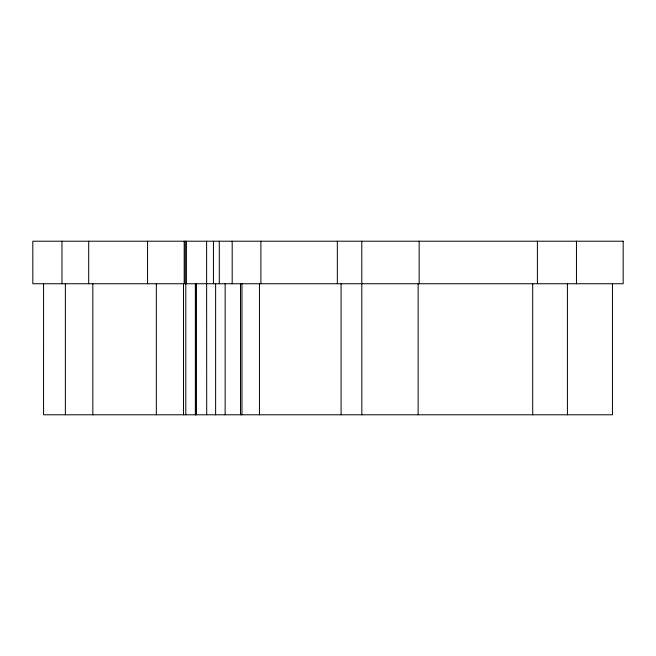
<?xml version="1.0" encoding="UTF-8"?>
<svg xmlns="http://www.w3.org/2000/svg" width="656" height="656" viewBox="0 0 656 656"><rect width="100%" height="100%" fill="white"/><g stroke="black" fill="none" stroke-linecap="round" stroke-linejoin="round"><path stroke-width="0.98" d="M612.442 283.745L612.442 414.789L43.567 414.789L43.575 283.745M576.46 241.211L576.46 283.745M567.407 283.745L567.407 414.789M537.395 241.211L537.395 283.745M532.705 283.745L532.705 414.789M419.159 241.211L419.159 283.745M418.143 283.745L418.143 414.789M361.784 241.211L361.833 414.789M341.079 283.745L341.079 414.789M337.34 241.211L337.34 283.745M260.891 241.211L260.891 283.745M259.448 283.745L259.448 414.789M241.957 283.745L241.957 414.789M240.481 283.745L240.481 414.789M232.191 241.211L232.191 283.745M225.147 283.745L225.147 414.789M219.293 241.211L219.293 283.745M215.619 283.745L215.619 414.789M213.446 241.211L213.446 283.745M206.607 241.211L206.706 414.789M196.382 283.745L196.382 414.789M195.586 283.745L195.586 414.789M195.357 283.745L195.357 414.789M186.427 241.211L186.427 283.745M185.796 283.745L185.796 414.789M185.263 241.211L185.263 283.745M184.197 241.211L184.197 283.745M183.508 283.745L183.508 414.789M156.333 283.745L156.333 414.789M147.567 241.211L147.567 283.745M92.824 283.745L92.824 414.789M88.699 241.211L88.699 283.745M65.362 283.745L65.362 414.789M61.967 241.211L61.967 283.745M623.175 241.211L32.816 241.211L32.825 283.745L623.175 283.745L623.175 241.211"/></g></svg>
